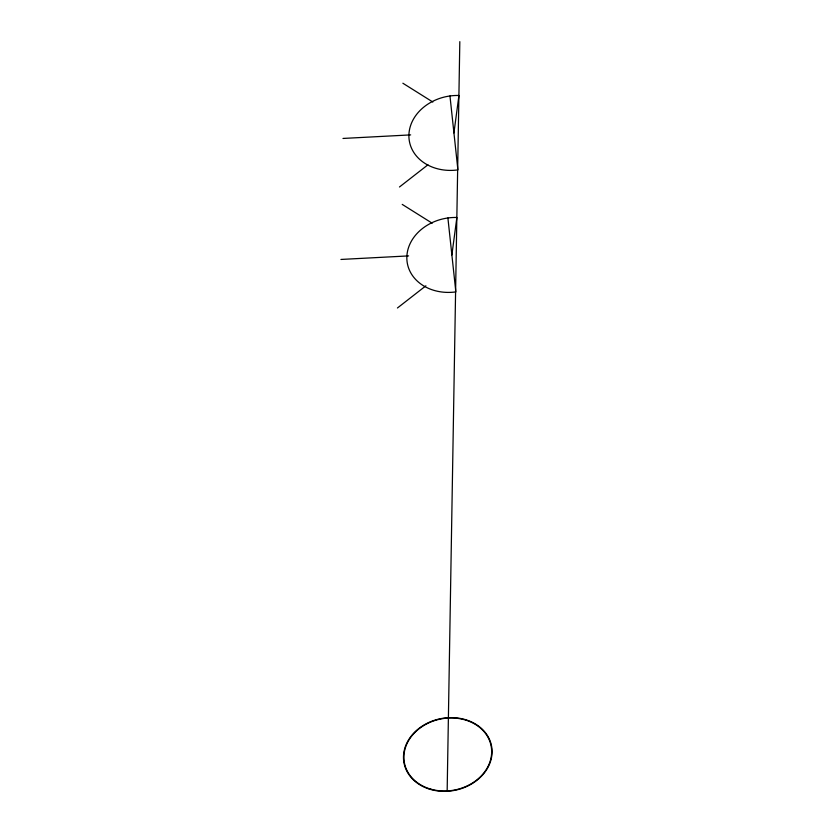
<?xml version="1.0" encoding="UTF-8"?>
<svg xmlns="http://www.w3.org/2000/svg" width="833" height="833" viewBox="0 0 833 833"><rect width="100%" height="100%" fill="white"/><g stroke="black" fill="none" stroke-linecap="round" stroke-linejoin="round"><path stroke-width="1.25" d="M447.154 791.277L459.816 41.65M453.933 132.936L458.941 95.483A45.326 37.131 -11.3 0 0 408.899 135.394A45.326 37.131 -11.3 0 0 457.911 169.901L449.966 95.972M451.871 254.94L456.88 217.486A45.326 37.131 -11.3 0 0 406.837 257.397A45.326 37.131 -11.3 0 0 455.849 291.904L447.904 217.975M399.476 186.988L427.933 164.809M397.435 307.991L425.892 285.813M342.977 138.445L410.659 134.894M340.936 259.448L408.607 255.898M402.87 83.227L432.827 102.022M402.224 204.397L432.192 223.202M430.89 789.184A44.18 36.194 -11.3 0 0 491.314 747.024A44.18 36.194 -11.3 0 0 421.123 727.251A44.18 36.194 -11.3 0 0 430.89 789.184M429.38 789.101A44.586 36.527 -11.3 0 0 491.876 748.159A44.586 36.527 -11.3 0 0 422.06 726.199A44.586 36.527 -11.3 0 0 429.38 789.101"/></g></svg>
